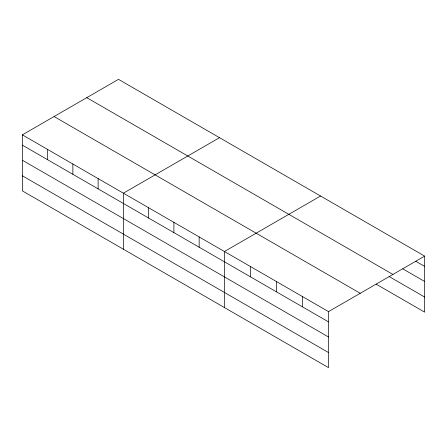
<?xml version="1.0" encoding="UTF-8"?>
<svg xmlns="http://www.w3.org/2000/svg" width="447" height="447" viewBox="0 0 447 447"><rect width="100%" height="100%" fill="white"/><g stroke="black" fill="none" stroke-linecap="round" stroke-linejoin="round"><path stroke-width="0.67" d="M376.151 284.147L424.65 312.146L424.65 256.114L118.483 79.348L22.35 134.854L22.35 190.886L328.517 367.652L328.517 311.615L22.35 134.854M219.522 137.682L123.383 193.188L123.383 249.219M320.555 196.015L224.416 251.516L224.416 307.547M328.517 311.615L424.65 256.114M415.777 261.266L424.65 266.39M402.764 268.854L424.65 281.487M86.763 97.669L392.924 274.43M389.164 276.559L424.65 297.048M54.076 116.538L360.237 293.299M22.35 145.13L328.517 321.89M22.35 160.227L328.517 336.993M22.35 175.788L328.517 352.549M302.49 296.59L302.49 306.865M276.469 281.565L276.469 291.841M250.443 266.541L250.443 276.816M199.161 236.932L199.161 247.208M173.9 222.349L173.9 232.63M148.644 207.771L148.644 218.047M98.128 178.604L98.128 188.88M72.867 164.021L72.867 174.296M47.611 149.438L47.611 159.713"/></g></svg>
